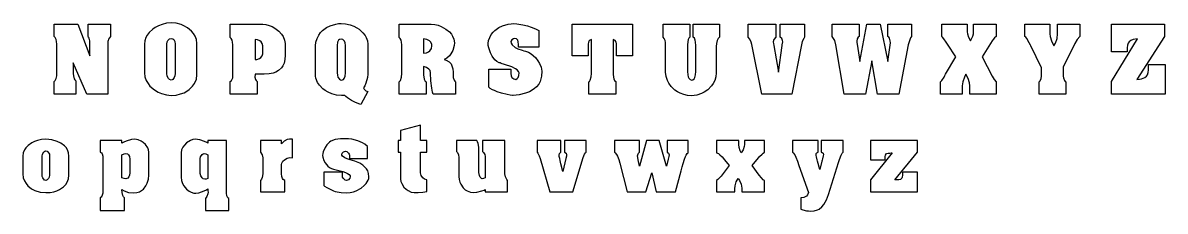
# Model space of a CAD drawing. Extents: x 0 to 31.4, y -0.9 to 3.
# Drawn here: x 15.07 to 31.44, y 0.27 to 2.96 of the extents above; entities that cross this region are included whole.
import ezdxf

# ---------------------------------------------------------------- set-up
doc = ezdxf.new("R2010")
doc.units = 0
doc.header["$MEASUREMENT"] = 0
doc.layers.get('0').update_dxf_attribs({"linetype": 'CONTINUOUS'})

msp = doc.modelspace()

# ---------------------------------------------------------------- linework, layer by layer
at = {"color": 0, "linetype": 'Continuous'}
for p, q in [((17.127, 2.959), (17.064, 2.944)), ((17.195, 2.965), (17.127, 2.959)), ((17.266, 2.959), (17.195, 2.965)), ((17.334, 2.941), (17.266, 2.959)), ((19.552, 2.948), (19.591, 2.954)), ((19.591, 2.954), (19.628, 2.956)), ((19.628, 2.956), (19.694, 2.95)), ((19.694, 2.95), (19.757, 2.936)), ((22.025, 2.947), (22.067, 2.953)), ((22.067, 2.953), (22.106, 2.956)), ((22.106, 2.956), (22.148, 2.953)), ((22.148, 2.953), (22.234, 2.939)), ((15.514, 2.946), (15.854, 2.946)), ((15.514, 2.772), (15.514, 2.946)), ((15.854, 2.946), (16.028, 2.496)), ((16.001, 2.772), (16.001, 2.946)), ((16.001, 2.946), (16.322, 2.946)), ((16.322, 2.946), (16.322, 2.772)), ((16.848, 2.787), (16.831, 2.755)), ((16.878, 2.829), (16.848, 2.787)), ((16.93, 2.877), (16.878, 2.829)), ((16.966, 2.901), (16.93, 2.877)), ((17.01, 2.924), (16.966, 2.901)), ((17.064, 2.944), (17.01, 2.924)), ((17.376, 2.924), (17.334, 2.941)), ((17.427, 2.894), (17.376, 2.924)), ((17.485, 2.846), (17.427, 2.894)), ((17.511, 2.814), (17.485, 2.846)), ((17.536, 2.775), (17.511, 2.814)), ((18.038, 2.946), (18.507, 2.946)), ((18.038, 2.754), (18.038, 2.946)), ((18.507, 2.946), (18.551, 2.941)), ((18.551, 2.941), (18.597, 2.929)), ((18.597, 2.929), (18.64, 2.911)), ((18.64, 2.911), (18.677, 2.891)), ((18.677, 2.891), (18.737, 2.846)), ((18.737, 2.846), (18.774, 2.805)), ((18.774, 2.805), (18.797, 2.771)), ((19.284, 2.744), (19.308, 2.789)), ((19.308, 2.789), (19.335, 2.826)), ((19.335, 2.826), (19.363, 2.855)), ((19.363, 2.855), (19.422, 2.898)), ((19.422, 2.898), (19.472, 2.923)), ((19.472, 2.923), (19.552, 2.948)), ((19.757, 2.936), (19.811, 2.917)), ((19.811, 2.917), (19.855, 2.895)), ((19.855, 2.895), (19.89, 2.873)), ((19.89, 2.873), (19.943, 2.825)), ((19.943, 2.825), (19.973, 2.785)), ((19.973, 2.785), (19.991, 2.754)), ((20.462, 2.946), (20.922, 2.946)), ((20.462, 2.754), (20.462, 2.946)), ((20.922, 2.946), (20.972, 2.941)), ((20.972, 2.941), (21.019, 2.93)), ((21.019, 2.93), (21.062, 2.914)), ((21.062, 2.914), (21.133, 2.876)), ((21.133, 2.876), (21.181, 2.838)), ((21.181, 2.838), (21.21, 2.804)), ((21.21, 2.804), (21.228, 2.776)), ((21.76, 2.758), (21.781, 2.797)), ((21.781, 2.797), (21.807, 2.83)), ((21.807, 2.83), (21.834, 2.856)), ((21.834, 2.856), (21.892, 2.897)), ((21.892, 2.897), (21.942, 2.922)), ((21.942, 2.922), (22.025, 2.947)), ((22.234, 2.939), (22.303, 2.921)), ((22.303, 2.921), (22.352, 2.905)), ((22.352, 2.905), (22.417, 2.879)), ((22.417, 2.879), (22.444, 2.867)), ((22.444, 2.867), (22.465, 2.855)), ((22.465, 2.855), (22.465, 2.616)), ((22.943, 2.946), (23.805, 2.946)), ((22.943, 2.496), (22.943, 2.946)), ((23.805, 2.946), (23.805, 2.496)), ((24.245, 2.946), (24.631, 2.946)), ((24.245, 2.763), (24.245, 2.946)), ((24.631, 2.946), (24.631, 2.763)), ((24.678, 2.763), (24.678, 2.946)), ((24.678, 2.946), (25.053, 2.946)), ((25.053, 2.946), (25.053, 2.763)), ((25.466, 2.946), (25.861, 2.946)), ((25.466, 2.763), (25.466, 2.946)), ((25.861, 2.946), (25.861, 2.763)), ((25.926, 2.763), (25.926, 2.946)), ((25.926, 2.946), (26.275, 2.946)), ((26.275, 2.946), (26.275, 2.763)), ((26.669, 2.946), (27.055, 2.946)), ((26.669, 2.772), (26.669, 2.946)), ((27.055, 2.946), (27.055, 2.772)), ((27.064, 2.414), (27.165, 2.946)), ((27.165, 2.946), (27.357, 2.946)), ((27.357, 2.946), (27.468, 2.414)), ((27.468, 2.772), (27.468, 2.946)), ((27.468, 2.946), (27.807, 2.946)), ((27.807, 2.946), (27.807, 2.772)), ((28.24, 2.946), (28.607, 2.946)), ((28.24, 2.772), (28.24, 2.946)), ((28.607, 2.946), (28.607, 2.837)), ((28.607, 2.837), (28.61, 2.808)), ((28.61, 2.808), (28.624, 2.761)), ((28.684, 2.775), (28.694, 2.808)), ((28.694, 2.808), (28.698, 2.837)), ((28.698, 2.837), (28.698, 2.946)), ((28.698, 2.946), (29.019, 2.946)), ((29.019, 2.946), (29.019, 2.772)), ((29.433, 2.946), (29.791, 2.946)), ((29.433, 2.772), (29.433, 2.946)), ((29.791, 2.946), (29.791, 2.809)), ((29.791, 2.809), (29.795, 2.772)), ((29.893, 2.741), (29.901, 2.809)), ((29.901, 2.809), (29.901, 2.946)), ((29.901, 2.946), (30.222, 2.946)), ((30.222, 2.946), (30.222, 2.772)), ((30.672, 2.946), (31.434, 2.946)), ((30.672, 2.552), (30.672, 2.946)), ((31.434, 2.946), (31.434, 2.772)), ((15.532, 2.755), (15.514, 2.772)), ((15.544, 2.727), (15.532, 2.755)), ((15.549, 2.701), (15.544, 2.727)), ((15.552, 2.661), (15.549, 2.701)), ((15.552, 2.24), (15.552, 2.661)), ((16.01, 2.762), (16.001, 2.772)), ((16.018, 2.748), (16.01, 2.762)), ((16.026, 2.706), (16.018, 2.748)), ((16.028, 2.671), (16.026, 2.706)), ((16.028, 2.496), (16.028, 2.671)), ((16.288, 2.714), (16.286, 2.697)), ((16.286, 2.697), (16.286, 2.671)), ((16.286, 2.671), (16.286, 1.946)), ((16.295, 2.734), (16.288, 2.714)), ((16.322, 2.772), (16.295, 2.734)), ((16.814, 2.706), (16.809, 2.661)), ((16.809, 2.661), (16.809, 2.249)), ((16.831, 2.755), (16.814, 2.706)), ((17.13, 2.661), (17.136, 2.692)), ((17.13, 2.24), (17.13, 2.661)), ((17.136, 2.692), (17.146, 2.713)), ((17.146, 2.713), (17.168, 2.736)), ((17.168, 2.736), (17.195, 2.744)), ((17.195, 2.744), (17.219, 2.738)), ((17.219, 2.738), (17.232, 2.726)), ((17.232, 2.726), (17.245, 2.698)), ((17.245, 2.698), (17.249, 2.661)), ((17.249, 2.661), (17.249, 2.24)), ((17.554, 2.728), (17.536, 2.775)), ((17.562, 2.671), (17.554, 2.728)), ((17.562, 2.221), (17.562, 2.671)), ((18.053, 2.742), (18.038, 2.754)), ((18.066, 2.716), (18.053, 2.742)), ((18.072, 2.691), (18.066, 2.716)), ((18.075, 2.652), (18.072, 2.691)), ((18.075, 2.24), (18.075, 2.652)), ((18.396, 2.726), (18.396, 2.441)), ((18.433, 2.721), (18.396, 2.726)), ((18.466, 2.708), (18.433, 2.721)), ((18.483, 2.694), (18.466, 2.708)), ((18.499, 2.671), (18.483, 2.694)), ((18.507, 2.635), (18.499, 2.671)), ((18.507, 2.524), (18.507, 2.635)), ((18.797, 2.771), (18.82, 2.719)), ((18.82, 2.719), (18.829, 2.671)), ((18.829, 2.671), (18.829, 2.505)), ((19.26, 2.635), (19.267, 2.691)), ((19.26, 2.231), (19.26, 2.635)), ((19.267, 2.691), (19.284, 2.744)), ((19.577, 2.687), (19.573, 2.643)), ((19.573, 2.643), (19.573, 2.249)), ((19.59, 2.717), (19.577, 2.687)), ((19.604, 2.728), (19.59, 2.717)), ((19.628, 2.734), (19.604, 2.728)), ((19.656, 2.726), (19.628, 2.734)), ((19.678, 2.702), (19.656, 2.726)), ((19.688, 2.68), (19.678, 2.702)), ((19.693, 2.643), (19.688, 2.68)), ((19.693, 2.249), (19.693, 2.643)), ((19.991, 2.754), (20.007, 2.706)), ((20.007, 2.706), (20.013, 2.661)), ((20.013, 2.661), (20.013, 2.231)), ((20.477, 2.742), (20.462, 2.754)), ((20.491, 2.716), (20.477, 2.742)), ((20.497, 2.691), (20.491, 2.716)), ((20.5, 2.652), (20.497, 2.691)), ((20.5, 2.24), (20.5, 2.652)), ((20.812, 2.735), (20.812, 2.533)), ((20.858, 2.728), (20.812, 2.735)), ((20.895, 2.709), (20.858, 2.728)), ((20.914, 2.689), (20.895, 2.709)), ((20.929, 2.657), (20.914, 2.689)), ((20.924, 2.598), (20.931, 2.635)), ((20.931, 2.635), (20.929, 2.657)), ((21.228, 2.776), (21.247, 2.731)), ((21.25, 2.64), (21.229, 2.569)), ((21.247, 2.731), (21.253, 2.68)), ((21.253, 2.68), (21.25, 2.64)), ((21.739, 2.671), (21.744, 2.715)), ((21.74, 2.642), (21.739, 2.671)), ((21.746, 2.609), (21.74, 2.642)), ((21.744, 2.715), (21.76, 2.758)), ((22.075, 2.721), (22.061, 2.699)), ((22.061, 2.699), (22.067, 2.673)), ((22.067, 2.673), (22.082, 2.651)), ((22.1, 2.739), (22.075, 2.721)), ((22.082, 2.651), (22.123, 2.615)), ((22.117, 2.743), (22.1, 2.739)), ((22.144, 2.736), (22.117, 2.743)), ((22.163, 2.716), (22.144, 2.736)), ((22.17, 2.695), (22.163, 2.716)), ((22.174, 2.657), (22.17, 2.695)), ((22.171, 2.616), (22.173, 2.634)), ((22.173, 2.634), (22.174, 2.657)), ((23.176, 2.687), (23.172, 2.661)), ((23.172, 2.661), (23.172, 2.496)), ((23.187, 2.709), (23.176, 2.687)), ((23.198, 2.72), (23.187, 2.709)), ((23.218, 2.726), (23.198, 2.72)), ((23.218, 2.24), (23.218, 2.726)), ((23.558, 2.711), (23.531, 2.726)), ((23.531, 2.726), (23.531, 2.231)), ((23.573, 2.688), (23.558, 2.711)), ((23.576, 2.671), (23.573, 2.688)), ((23.576, 2.496), (23.576, 2.671)), ((24.263, 2.743), (24.245, 2.763)), ((24.275, 2.711), (24.263, 2.743)), ((24.28, 2.684), (24.275, 2.711)), ((24.282, 2.643), (24.28, 2.684)), ((24.282, 2.258), (24.282, 2.643)), ((24.598, 2.692), (24.595, 2.652)), ((24.595, 2.652), (24.595, 2.268)), ((24.607, 2.728), (24.598, 2.692)), ((24.615, 2.747), (24.607, 2.728)), ((24.631, 2.763), (24.615, 2.747)), ((24.696, 2.748), (24.678, 2.763)), ((24.707, 2.717), (24.696, 2.748)), ((24.712, 2.689), (24.707, 2.717)), ((24.714, 2.643), (24.712, 2.689)), ((24.714, 2.268), (24.714, 2.643)), ((25.011, 2.67), (25.008, 2.625)), ((25.008, 2.625), (25.008, 2.249)), ((25.022, 2.715), (25.011, 2.67)), ((25.034, 2.741), (25.022, 2.715)), ((25.053, 2.763), (25.034, 2.741)), ((25.49, 2.731), (25.466, 2.763)), ((25.509, 2.689), (25.49, 2.731)), ((25.517, 2.655), (25.509, 2.689)), ((25.659, 1.946), (25.517, 2.655)), ((25.833, 2.728), (25.824, 2.695)), ((25.824, 2.695), (25.825, 2.689)), ((25.825, 2.689), (25.828, 2.671)), ((25.828, 2.671), (25.834, 2.643)), ((25.861, 2.763), (25.833, 2.728)), ((25.834, 2.643), (25.898, 2.258)), ((25.898, 2.258), (25.952, 2.643)), ((25.947, 2.743), (25.926, 2.763)), ((25.958, 2.715), (25.947, 2.743)), ((25.952, 2.643), (25.953, 2.65)), ((25.953, 2.65), (25.96, 2.693)), ((25.96, 2.693), (25.958, 2.715)), ((26.228, 2.652), (26.09, 1.946)), ((26.241, 2.7), (26.228, 2.652)), ((26.261, 2.744), (26.241, 2.7)), ((26.275, 2.763), (26.261, 2.744)), ((26.706, 2.711), (26.669, 2.772)), ((26.724, 2.652), (26.706, 2.711)), ((26.843, 1.946), (26.724, 2.652)), ((27.028, 2.738), (27.024, 2.702)), ((27.024, 2.702), (27.025, 2.684)), ((27.025, 2.684), (27.027, 2.661)), ((27.027, 2.661), (27.064, 2.414)), ((27.041, 2.762), (27.028, 2.738)), ((27.055, 2.772), (27.041, 2.762)), ((27.48, 2.763), (27.468, 2.772)), ((27.468, 2.414), (27.504, 2.68)), ((27.49, 2.748), (27.48, 2.763)), ((27.502, 2.708), (27.49, 2.748)), ((27.504, 2.68), (27.502, 2.708)), ((27.761, 2.652), (27.624, 1.946)), ((27.776, 2.708), (27.761, 2.652)), ((27.794, 2.753), (27.776, 2.708)), ((27.807, 2.772), (27.794, 2.753)), ((28.252, 2.76), (28.24, 2.772)), ((28.269, 2.739), (28.252, 2.76)), ((28.306, 2.687), (28.269, 2.739)), ((28.322, 2.661), (28.306, 2.687)), ((28.441, 2.479), (28.322, 2.661)), ((28.624, 2.761), (28.652, 2.708)), ((28.652, 2.708), (28.684, 2.775)), ((28.965, 2.708), (28.818, 2.479)), ((28.977, 2.726), (28.965, 2.708)), ((28.999, 2.752), (28.977, 2.726)), ((29.019, 2.772), (28.999, 2.752)), ((29.445, 2.763), (29.433, 2.772)), ((29.461, 2.742), (29.445, 2.763)), ((29.494, 2.682), (29.461, 2.742)), ((29.511, 2.645), (29.494, 2.682)), ((29.516, 2.635), (29.511, 2.645)), ((29.672, 2.323), (29.516, 2.635)), ((29.795, 2.772), (29.815, 2.707)), ((29.815, 2.707), (29.845, 2.635)), ((29.845, 2.635), (29.87, 2.676)), ((29.87, 2.676), (29.893, 2.741)), ((30.149, 2.671), (29.983, 2.332)), ((30.181, 2.725), (30.149, 2.671)), ((30.222, 2.772), (30.181, 2.725)), ((30.672, 2.129), (31.048, 2.735)), ((30.902, 2.644), (30.899, 2.609)), ((30.914, 2.676), (30.902, 2.644)), ((30.926, 2.695), (30.914, 2.676)), ((30.949, 2.713), (30.926, 2.695)), ((30.987, 2.729), (30.949, 2.713)), ((31.048, 2.735), (30.987, 2.729)), ((31.434, 2.772), (31.039, 2.157)), ((18.458, 2.455), (18.479, 2.469)), ((18.479, 2.469), (18.5, 2.496)), ((18.5, 2.496), (18.507, 2.524)), ((18.829, 2.505), (18.824, 2.441)), ((20.812, 2.533), (20.854, 2.539)), ((20.854, 2.539), (20.884, 2.552)), ((20.884, 2.552), (20.903, 2.567)), ((20.903, 2.567), (20.924, 2.598)), ((21.144, 2.46), (21.106, 2.441)), ((21.181, 2.493), (21.144, 2.46)), ((21.204, 2.523), (21.181, 2.493)), ((21.229, 2.569), (21.204, 2.523)), ((21.769, 2.537), (21.746, 2.609)), ((21.793, 2.491), (21.769, 2.537)), ((21.835, 2.438), (21.793, 2.491)), ((22.123, 2.615), (22.162, 2.594)), ((22.162, 2.594), (22.223, 2.573)), ((22.465, 2.616), (22.171, 2.616)), ((22.223, 2.573), (22.25, 2.566)), ((22.25, 2.566), (22.271, 2.561)), ((22.271, 2.561), (22.316, 2.545)), ((22.316, 2.545), (22.354, 2.523)), ((22.354, 2.523), (22.414, 2.471)), ((22.414, 2.471), (22.452, 2.424)), ((23.172, 2.496), (22.943, 2.496)), ((23.805, 2.496), (23.576, 2.496)), ((28.294, 2.231), (28.441, 2.479)), ((28.818, 2.479), (28.965, 2.203)), ((30.901, 2.552), (30.672, 2.552)), ((30.899, 2.609), (30.899, 2.587)), ((30.899, 2.587), (30.901, 2.552)), ((15.983, 1.946), (15.789, 2.396)), ((15.789, 2.396), (15.789, 2.24)), ((18.396, 2.441), (18.421, 2.443)), ((18.421, 2.443), (18.458, 2.455)), ((18.777, 2.324), (18.734, 2.283)), ((18.796, 2.353), (18.777, 2.324)), ((18.812, 2.391), (18.796, 2.353)), ((18.824, 2.441), (18.812, 2.391)), ((20.853, 2.327), (20.812, 2.341)), ((20.812, 2.341), (20.812, 2.221)), ((20.888, 2.303), (20.853, 2.327)), ((20.904, 2.282), (20.888, 2.303)), ((21.106, 2.441), (21.135, 2.433)), ((21.135, 2.433), (21.179, 2.407)), ((21.179, 2.407), (21.205, 2.378)), ((21.205, 2.378), (21.218, 2.352)), ((21.218, 2.352), (21.231, 2.308)), ((21.231, 2.308), (21.234, 2.261)), ((21.748, 2.304), (22.061, 2.304)), ((21.748, 2.047), (21.748, 2.304)), ((21.863, 2.414), (21.835, 2.438)), ((21.895, 2.396), (21.863, 2.414)), ((21.908, 2.392), (21.895, 2.396)), ((21.926, 2.386), (21.908, 2.392)), ((21.973, 2.372), (21.926, 2.386)), ((22.075, 2.337), (21.973, 2.372)), ((22.061, 2.304), (22.061, 2.24)), ((22.129, 2.309), (22.075, 2.337)), ((22.153, 2.292), (22.129, 2.309)), ((22.452, 2.424), (22.475, 2.386)), ((22.475, 2.386), (22.499, 2.33)), ((22.499, 2.33), (22.507, 2.276)), ((27.238, 2.423), (27.146, 1.946)), ((27.321, 1.946), (27.238, 2.423)), ((29.672, 2.203), (29.672, 2.323)), ((29.983, 2.332), (29.983, 2.203)), ((31.204, 2.292), (31.204, 2.368)), ((31.204, 2.368), (31.443, 2.368)), ((31.443, 2.368), (31.443, 1.946)), ((15.514, 2.129), (15.529, 2.143)), ((15.514, 1.946), (15.514, 2.129)), ((15.529, 2.143), (15.545, 2.172)), ((15.545, 2.172), (15.552, 2.206)), ((15.552, 2.206), (15.552, 2.24)), ((15.789, 2.24), (15.792, 2.207)), ((15.792, 2.207), (15.804, 2.165)), ((15.804, 2.165), (15.814, 2.149)), ((15.814, 2.149), (15.826, 2.138)), ((15.826, 2.138), (15.826, 1.946)), ((16.809, 2.249), (16.816, 2.193)), ((16.816, 2.193), (16.835, 2.142)), ((16.835, 2.142), (16.861, 2.098)), ((17.137, 2.204), (17.13, 2.24)), ((17.153, 2.172), (17.137, 2.204)), ((17.169, 2.156), (17.153, 2.172)), ((17.195, 2.147), (17.169, 2.156)), ((17.208, 2.15), (17.195, 2.147)), ((17.219, 2.157), (17.208, 2.15)), ((17.237, 2.183), (17.219, 2.157)), ((17.245, 2.206), (17.237, 2.183)), ((17.249, 2.24), (17.245, 2.206)), ((17.528, 2.1), (17.554, 2.162)), ((17.554, 2.162), (17.562, 2.221)), ((18.038, 2.129), (18.056, 2.14)), ((18.038, 1.946), (18.038, 2.129)), ((18.056, 2.14), (18.065, 2.152)), ((18.065, 2.152), (18.075, 2.179)), ((18.076, 2.239), (18.075, 2.24)), ((18.075, 2.179), (18.078, 2.214)), ((18.077, 2.233), (18.076, 2.239)), ((18.078, 2.214), (18.077, 2.233)), ((18.396, 2.23), (18.391, 2.188)), ((18.391, 2.188), (18.401, 2.153)), ((18.526, 2.23), (18.396, 2.23)), ((18.401, 2.153), (18.412, 2.139)), ((18.412, 2.139), (18.424, 2.129)), ((18.596, 2.234), (18.526, 2.23)), ((18.657, 2.247), (18.596, 2.234)), ((18.693, 2.26), (18.657, 2.247)), ((18.734, 2.283), (18.693, 2.26)), ((19.262, 2.205), (19.26, 2.231)), ((19.268, 2.176), (19.262, 2.205)), ((19.292, 2.114), (19.268, 2.176)), ((19.573, 2.249), (19.576, 2.215)), ((19.576, 2.215), (19.584, 2.19)), ((19.584, 2.19), (19.606, 2.16)), ((19.606, 2.16), (19.62, 2.151)), ((19.62, 2.151), (19.637, 2.147)), ((19.637, 2.147), (19.662, 2.155)), ((19.662, 2.155), (19.675, 2.169)), ((19.675, 2.169), (19.688, 2.203)), ((19.688, 2.203), (19.693, 2.249)), ((20.008, 2.183), (19.986, 2.103)), ((20.013, 2.231), (20.008, 2.183)), ((20.462, 2.121), (20.479, 2.141)), ((20.479, 2.141), (20.495, 2.187)), ((20.495, 2.187), (20.5, 2.24)), ((20.812, 2.221), (20.822, 2.158)), ((20.822, 2.158), (20.833, 2.133)), ((20.833, 2.133), (20.848, 2.121)), ((20.913, 2.249), (20.904, 2.282)), ((20.917, 2.138), (20.913, 2.249)), ((20.929, 2.031), (20.917, 2.138)), ((21.234, 2.261), (21.234, 2.212)), ((21.234, 2.212), (21.237, 2.184)), ((21.237, 2.184), (21.249, 2.145)), ((21.249, 2.145), (21.258, 2.13)), ((21.258, 2.13), (21.271, 2.121)), ((22.061, 2.24), (22.067, 2.207)), ((22.067, 2.207), (22.079, 2.186)), ((22.079, 2.186), (22.105, 2.164)), ((22.105, 2.164), (22.134, 2.157)), ((22.134, 2.157), (22.154, 2.168)), ((22.172, 2.272), (22.153, 2.292)), ((22.154, 2.168), (22.166, 2.183)), ((22.166, 2.183), (22.176, 2.213)), ((22.18, 2.249), (22.172, 2.272)), ((22.176, 2.213), (22.18, 2.249)), ((22.483, 2.129), (22.462, 2.087)), ((22.501, 2.205), (22.483, 2.129)), ((22.507, 2.276), (22.501, 2.205)), ((23.189, 2.125), (23.201, 2.146)), ((23.201, 2.146), (23.213, 2.193)), ((23.213, 2.193), (23.218, 2.24)), ((23.531, 2.231), (23.533, 2.191)), ((23.533, 2.191), (23.538, 2.167)), ((23.538, 2.167), (23.55, 2.142)), ((23.55, 2.142), (23.567, 2.129)), ((23.567, 2.129), (23.567, 1.946)), ((24.289, 2.199), (24.282, 2.258)), ((24.309, 2.14), (24.289, 2.199)), ((24.328, 2.102), (24.309, 2.14)), ((24.595, 2.268), (24.598, 2.223)), ((24.598, 2.223), (24.606, 2.193)), ((24.606, 2.193), (24.615, 2.175)), ((24.615, 2.175), (24.635, 2.155)), ((24.635, 2.155), (24.659, 2.147)), ((24.659, 2.147), (24.672, 2.15)), ((24.672, 2.15), (24.69, 2.164)), ((24.69, 2.164), (24.701, 2.183)), ((24.701, 2.183), (24.711, 2.221)), ((24.711, 2.221), (24.714, 2.268)), ((24.985, 2.142), (24.963, 2.1)), ((25.001, 2.192), (24.985, 2.142)), ((25.008, 2.249), (25.001, 2.192)), ((28.221, 2.121), (28.241, 2.142)), ((28.241, 2.142), (28.273, 2.188)), ((28.273, 2.188), (28.286, 2.212)), ((28.286, 2.212), (28.294, 2.231)), ((28.567, 2.189), (28.543, 2.122)), ((28.588, 2.231), (28.567, 2.189)), ((28.621, 2.168), (28.588, 2.231)), ((28.639, 2.106), (28.621, 2.168)), ((28.965, 2.203), (28.993, 2.153)), ((28.993, 2.153), (29.019, 2.121)), ((29.635, 2.121), (29.652, 2.137)), ((29.652, 2.137), (29.667, 2.168)), ((29.667, 2.168), (29.672, 2.203)), ((29.983, 2.203), (29.986, 2.178)), ((29.986, 2.178), (30, 2.143)), ((30, 2.143), (30.01, 2.129)), ((30.01, 2.129), (30.021, 2.121)), ((30.672, 1.946), (30.672, 2.129)), ((31.039, 2.157), (31.076, 2.159)), ((31.076, 2.159), (31.106, 2.165)), ((31.106, 2.165), (31.151, 2.183)), ((31.151, 2.183), (31.175, 2.204)), ((31.175, 2.204), (31.189, 2.223)), ((31.189, 2.223), (31.201, 2.256)), ((31.201, 2.256), (31.204, 2.292)), ((16.861, 2.098), (16.889, 2.062)), ((16.889, 2.062), (16.953, 2.006)), ((16.953, 2.006), (17.009, 1.973)), ((17.009, 1.973), (17.054, 1.953)), ((17.325, 1.948), (17.378, 1.967)), ((17.378, 1.967), (17.42, 1.99)), ((17.42, 1.99), (17.453, 2.013)), ((17.453, 2.013), (17.501, 2.06)), ((17.501, 2.06), (17.528, 2.1)), ((18.424, 2.129), (18.424, 1.946)), ((19.319, 2.074), (19.292, 2.114)), ((19.367, 2.024), (19.319, 2.074)), ((19.4, 1.998), (19.367, 2.024)), ((19.443, 1.973), (19.4, 1.998)), ((19.497, 1.951), (19.443, 1.973)), ((20.013, 1.982), (19.913, 1.799)), ((19.969, 2.067), (19.949, 2.038)), ((19.949, 2.038), (19.961, 2.017)), ((19.961, 2.017), (19.984, 1.994)), ((19.986, 2.103), (19.969, 2.067)), ((19.984, 1.994), (20.013, 1.982)), ((20.462, 1.946), (20.462, 2.121)), ((20.848, 2.121), (20.848, 1.946)), ((20.941, 1.972), (20.929, 2.031)), ((20.949, 1.946), (20.941, 1.972)), ((21.271, 2.121), (21.271, 1.946)), ((21.766, 2.029), (21.748, 2.047)), ((21.799, 2.009), (21.766, 2.029)), ((21.827, 1.996), (21.799, 2.009)), ((21.869, 1.979), (21.827, 1.996)), ((21.93, 1.959), (21.869, 1.979)), ((22.328, 1.981), (22.271, 1.958)), ((22.398, 2.022), (22.328, 1.981)), ((22.431, 2.051), (22.398, 2.022)), ((22.462, 2.087), (22.431, 2.051)), ((23.182, 2.121), (23.189, 2.125)), ((23.182, 1.946), (23.182, 2.121)), ((24.361, 2.055), (24.328, 2.102)), ((24.415, 2.003), (24.361, 2.055)), ((24.45, 1.98), (24.415, 2.003)), ((24.492, 1.958), (24.45, 1.98)), ((24.836, 1.974), (24.795, 1.953)), ((24.885, 2.009), (24.836, 1.974)), ((24.939, 2.064), (24.885, 2.009)), ((24.963, 2.1), (24.939, 2.064)), ((28.221, 1.946), (28.221, 2.121)), ((28.536, 2.091), (28.533, 2.065)), ((28.533, 2.065), (28.533, 1.946)), ((28.543, 2.122), (28.536, 2.091)), ((28.643, 2.065), (28.639, 2.106)), ((28.643, 1.946), (28.643, 2.065)), ((29.019, 2.121), (29.019, 1.946)), ((29.635, 1.946), (29.635, 2.121)), ((30.021, 2.121), (30.021, 1.946)), ((15.826, 1.946), (15.514, 1.946)), ((16.286, 1.946), (15.983, 1.946)), ((17.054, 1.953), (17.125, 1.934)), ((17.125, 1.934), (17.195, 1.927)), ((17.195, 1.927), (17.263, 1.933)), ((17.263, 1.933), (17.325, 1.948)), ((18.424, 1.946), (18.038, 1.946)), ((19.562, 1.933), (19.497, 1.951)), ((19.633, 1.926), (19.562, 1.933)), ((19.662, 1.926), (19.633, 1.926)), ((19.684, 1.927), (19.662, 1.926)), ((19.698, 1.911), (19.684, 1.927)), ((19.719, 1.892), (19.698, 1.911)), ((19.779, 1.853), (19.719, 1.892)), ((19.825, 1.83), (19.779, 1.853)), ((19.885, 1.806), (19.825, 1.83)), ((19.913, 1.799), (19.885, 1.806)), ((20.848, 1.946), (20.462, 1.946)), ((21.271, 1.946), (20.949, 1.946)), ((22.011, 1.939), (21.93, 1.959)), ((22.051, 1.932), (22.011, 1.939)), ((22.086, 1.928), (22.051, 1.932)), ((22.098, 1.927), (22.086, 1.928)), ((22.183, 1.937), (22.098, 1.927)), ((22.271, 1.958), (22.183, 1.937)), ((23.567, 1.946), (23.182, 1.946)), ((24.542, 1.94), (24.492, 1.958)), ((24.597, 1.928), (24.542, 1.94)), ((24.652, 1.924), (24.597, 1.928)), ((24.727, 1.931), (24.652, 1.924)), ((24.795, 1.953), (24.727, 1.931)), ((26.09, 1.946), (25.659, 1.946)), ((27.146, 1.946), (26.843, 1.946)), ((27.624, 1.946), (27.321, 1.946)), ((28.533, 1.946), (28.221, 1.946)), ((29.019, 1.946), (28.643, 1.946)), ((30.021, 1.946), (29.635, 1.946)), ((31.443, 1.946), (30.672, 1.946)), ((20.767, 1.502), (20.483, 1.428)), ((20.767, 1.281), (20.767, 1.502)), ((20.483, 1.428), (20.483, 1.281)), ((15.09, 1.15), (15.072, 1.106)), ((15.108, 1.179), (15.09, 1.15)), ((15.141, 1.213), (15.108, 1.179)), ((15.196, 1.252), (15.141, 1.213)), ((15.233, 1.269), (15.196, 1.252)), ((15.278, 1.285), (15.233, 1.269)), ((15.333, 1.296), (15.278, 1.285)), ((15.397, 1.3), (15.333, 1.296)), ((15.481, 1.293), (15.397, 1.3)), ((15.561, 1.27), (15.481, 1.293)), ((15.609, 1.247), (15.561, 1.27)), ((15.662, 1.208), (15.609, 1.247)), ((15.686, 1.181), (15.662, 1.208)), ((15.706, 1.148), (15.686, 1.181)), ((15.722, 1.108), (15.706, 1.148)), ((16.177, 1.281), (16.177, 1.116)), ((16.488, 1.281), (16.177, 1.281)), ((16.488, 1.244), (16.488, 1.281)), ((16.516, 1.259), (16.488, 1.244)), ((16.55, 1.273), (16.516, 1.259)), ((16.626, 1.295), (16.55, 1.273)), ((16.673, 1.3), (16.626, 1.295)), ((16.72, 1.293), (16.673, 1.3)), ((16.765, 1.274), (16.72, 1.293)), ((16.793, 1.256), (16.765, 1.274)), ((16.826, 1.226), (16.793, 1.256)), ((16.858, 1.179), (16.826, 1.226)), ((16.87, 1.15), (16.858, 1.179)), ((16.874, 1.116), (16.87, 1.15)), ((17.341, 1.148), (17.334, 1.107)), ((17.362, 1.19), (17.341, 1.148)), ((17.382, 1.218), (17.362, 1.19)), ((17.415, 1.25), (17.382, 1.218)), ((17.469, 1.284), (17.415, 1.25)), ((17.504, 1.295), (17.469, 1.284)), ((17.545, 1.3), (17.504, 1.295)), ((17.572, 1.298), (17.545, 1.3)), ((17.605, 1.292), (17.572, 1.298)), ((17.672, 1.271), (17.605, 1.292)), ((17.706, 1.254), (17.672, 1.271)), ((17.719, 1.244), (17.706, 1.254)), ((17.986, 1.281), (17.719, 1.281)), ((17.719, 1.281), (17.719, 1.244)), ((17.986, 0.528), (17.986, 1.281)), ((18.473, 1.281), (18.473, 1.116)), ((18.775, 1.281), (18.473, 1.281)), ((18.775, 1.236), (18.775, 1.281)), ((18.812, 1.273), (18.775, 1.236)), ((18.858, 1.298), (18.812, 1.273)), ((18.89, 1.304), (18.858, 1.298)), ((18.931, 1.3), (18.89, 1.304)), ((18.931, 1.033), (18.931, 1.3)), ((19.4, 1.182), (19.373, 1.123)), ((19.425, 1.219), (19.4, 1.182)), ((19.461, 1.258), (19.425, 1.219)), ((19.483, 1.272), (19.461, 1.258)), ((19.545, 1.295), (19.483, 1.272)), ((19.622, 1.307), (19.545, 1.295)), ((19.682, 1.309), (19.622, 1.307)), ((19.735, 1.307), (19.682, 1.309)), ((19.785, 1.3), (19.735, 1.307)), ((19.868, 1.279), (19.785, 1.3)), ((19.934, 1.252), (19.868, 1.279)), ((19.97, 1.231), (19.934, 1.252)), ((20.006, 1.199), (19.97, 1.231)), ((20.006, 1.024), (20.006, 1.199)), ((20.483, 1.281), (20.446, 1.281)), ((20.446, 1.281), (20.446, 1.116)), ((20.859, 1.281), (20.767, 1.281)), ((20.859, 1.116), (20.859, 1.281)), ((21.282, 1.281), (21.282, 1.125)), ((21.575, 1.281), (21.282, 1.281)), ((21.585, 1.265), (21.575, 1.281)), ((21.594, 1.241), (21.585, 1.265)), ((21.602, 1.189), (21.594, 1.241)), ((21.602, 0.877), (21.602, 1.189)), ((21.979, 1.281), (21.658, 1.281)), ((21.658, 1.281), (21.658, 1.125)), ((21.979, 0.804), (21.979, 1.281)), ((22.439, 1.281), (22.439, 1.116)), ((22.779, 1.281), (22.439, 1.281)), ((22.779, 1.116), (22.779, 1.281)), ((23.145, 1.281), (22.833, 1.281)), ((22.833, 1.281), (22.833, 1.116)), ((23.145, 1.116), (23.145, 1.281)), ((23.549, 1.281), (23.549, 1.116)), ((23.907, 1.281), (23.549, 1.281)), ((24.008, 1.281), (23.907, 0.914)), ((23.907, 1.116), (23.907, 1.281)), ((24.191, 1.281), (24.008, 1.281)), ((24.293, 0.914), (24.191, 1.281)), ((24.604, 1.281), (24.302, 1.281)), ((24.302, 1.281), (24.302, 1.116)), ((24.604, 1.107), (24.604, 1.281)), ((25.009, 1.281), (25.009, 1.107)), ((25.33, 1.281), (25.009, 1.281)), ((25.33, 1.227), (25.33, 1.281)), ((25.335, 1.181), (25.33, 1.227)), ((25.35, 1.134), (25.335, 1.181)), ((25.394, 1.149), (25.367, 1.107)), ((25.409, 1.197), (25.394, 1.149)), ((25.412, 1.227), (25.409, 1.197)), ((25.697, 1.281), (25.412, 1.281)), ((25.412, 1.281), (25.412, 1.227)), ((25.697, 1.116), (25.697, 1.281)), ((26.101, 1.281), (26.101, 1.116)), ((26.468, 1.281), (26.101, 1.281)), ((26.468, 1.116), (26.468, 1.281)), ((26.826, 1.281), (26.513, 1.281)), ((26.513, 1.281), (26.513, 1.116)), ((26.826, 1.116), (26.826, 1.281)), ((27.22, 1.281), (27.22, 1.006)), ((27.891, 1.281), (27.22, 1.281)), ((27.891, 1.116), (27.891, 1.281)), ((15.072, 1.106), (15.067, 1.061)), ((15.067, 1.061), (15.067, 0.804)), ((15.342, 1.061), (15.347, 1.087)), ((15.342, 0.786), (15.342, 1.061)), ((15.347, 1.087), (15.369, 1.121)), ((15.369, 1.121), (15.383, 1.131)), ((15.383, 1.131), (15.397, 1.135)), ((15.397, 1.135), (15.414, 1.129)), ((15.414, 1.129), (15.44, 1.104)), ((15.44, 1.104), (15.448, 1.087)), ((15.448, 1.087), (15.451, 1.071)), ((15.451, 1.071), (15.451, 0.786)), ((15.727, 1.061), (15.722, 1.108)), ((15.727, 0.786), (15.727, 1.061)), ((16.177, 1.116), (16.193, 1.105)), ((16.193, 1.105), (16.202, 1.09)), ((16.202, 1.09), (16.211, 1.059)), ((16.211, 1.059), (16.213, 1.016)), ((16.213, 1.016), (16.213, 0.556)), ((16.488, 1.08), (16.519, 1.091)), ((16.488, 0.749), (16.488, 1.08)), ((16.519, 1.091), (16.544, 1.095)), ((16.544, 1.095), (16.568, 1.09)), ((16.568, 1.09), (16.582, 1.08)), ((16.582, 1.08), (16.595, 1.054)), ((16.595, 1.054), (16.599, 1.016)), ((16.599, 1.016), (16.599, 0.822)), ((16.874, 0.786), (16.874, 1.116)), ((17.334, 1.107), (17.334, 0.758)), ((17.609, 1.024), (17.614, 1.05)), ((17.609, 0.813), (17.609, 1.024)), ((17.614, 1.05), (17.637, 1.083)), ((17.637, 1.083), (17.651, 1.093)), ((17.651, 1.093), (17.666, 1.096)), ((17.666, 1.096), (17.69, 1.092)), ((17.69, 1.092), (17.719, 1.08)), ((17.719, 1.08), (17.719, 0.74)), ((18.473, 1.116), (18.5, 1.076)), ((18.5, 1.076), (18.509, 1.033)), ((18.509, 1.033), (18.509, 0.804)), ((18.778, 0.959), (18.796, 0.988)), ((18.796, 0.988), (18.817, 1.007)), ((18.817, 1.007), (18.854, 1.029)), ((18.854, 1.029), (18.892, 1.038)), ((18.892, 1.038), (18.931, 1.033)), ((19.365, 1.095), (19.363, 1.07)), ((19.363, 1.07), (19.365, 1.046)), ((19.373, 1.123), (19.365, 1.095)), ((19.365, 1.046), (19.381, 0.999)), ((19.381, 0.999), (19.401, 0.964)), ((19.639, 1.089), (19.644, 1.104)), ((19.642, 1.074), (19.639, 1.089)), ((19.651, 1.059), (19.642, 1.074)), ((19.644, 1.104), (19.665, 1.123)), ((19.684, 1.033), (19.651, 1.059)), ((19.665, 1.123), (19.691, 1.131)), ((19.714, 1.019), (19.684, 1.033)), ((19.691, 1.131), (19.71, 1.126)), ((19.71, 1.126), (19.736, 1.103)), ((19.758, 1.006), (19.714, 1.019)), ((19.736, 1.103), (19.745, 1.087)), ((19.745, 1.087), (19.748, 1.071)), ((19.748, 1.071), (19.748, 1.024)), ((19.748, 1.024), (20.006, 1.024)), ((19.827, 0.989), (19.758, 1.006)), ((19.899, 0.957), (19.827, 0.989)), ((20.446, 1.116), (20.483, 1.116)), ((20.483, 1.116), (20.483, 0.73)), ((20.767, 0.822), (20.767, 1.116)), ((20.767, 1.116), (20.859, 1.116)), ((21.282, 1.125), (21.296, 1.112)), ((21.296, 1.112), (21.312, 1.08)), ((21.312, 1.08), (21.318, 1.042)), ((21.318, 1.042), (21.318, 0.767)), ((21.658, 1.125), (21.672, 1.112)), ((21.672, 1.112), (21.688, 1.084)), ((21.688, 1.084), (21.694, 1.052)), ((21.694, 1.052), (21.694, 0.749)), ((22.439, 1.116), (22.452, 1.102)), ((22.452, 1.102), (22.471, 1.066)), ((22.471, 1.066), (22.484, 1.024)), ((22.484, 1.024), (22.622, 0.547)), ((22.755, 1.073), (22.761, 1.099)), ((22.757, 1.055), (22.755, 1.073)), ((22.763, 1.024), (22.757, 1.055)), ((22.761, 1.099), (22.779, 1.116)), ((22.768, 0.996), (22.763, 1.024)), ((22.779, 0.951), (22.768, 0.996)), ((22.852, 1.024), (22.807, 0.841)), ((22.833, 1.116), (22.856, 1.1)), ((22.86, 1.059), (22.852, 1.024)), ((22.856, 1.1), (22.863, 1.078)), ((22.863, 1.078), (22.86, 1.059)), ((22.953, 0.547), (23.1, 1.042)), ((23.1, 1.042), (23.119, 1.089)), ((23.119, 1.089), (23.132, 1.106)), ((23.132, 1.106), (23.145, 1.116)), ((23.549, 1.116), (23.559, 1.108)), ((23.559, 1.108), (23.578, 1.084)), ((23.578, 1.084), (23.591, 1.059)), ((23.591, 1.059), (23.609, 1.012)), ((23.609, 1.012), (23.623, 0.96)), ((23.88, 1.065), (23.883, 1.078)), ((23.882, 1.04), (23.88, 1.065)), ((23.888, 1.006), (23.882, 1.04)), ((23.883, 1.078), (23.895, 1.101)), ((23.907, 0.914), (23.888, 1.006)), ((23.895, 1.101), (23.907, 1.116)), ((24.319, 1.016), (24.293, 0.914)), ((24.302, 1.116), (24.325, 1.102)), ((24.329, 1.053), (24.319, 1.016)), ((24.325, 1.102), (24.333, 1.078)), ((24.333, 1.078), (24.329, 1.053)), ((24.532, 0.952), (24.553, 1.016)), ((24.553, 1.016), (24.567, 1.053)), ((24.567, 1.053), (24.577, 1.074)), ((24.577, 1.074), (24.591, 1.096)), ((24.591, 1.096), (24.604, 1.107)), ((25.009, 1.107), (25.038, 1.095)), ((25.038, 1.095), (25.06, 1.08)), ((25.06, 1.08), (25.094, 1.049)), ((25.094, 1.049), (25.127, 1.006)), ((25.127, 1.006), (25.192, 0.924)), ((25.367, 1.107), (25.35, 1.134)), ((25.523, 0.924), (25.615, 1.033)), ((25.615, 1.033), (25.63, 1.053)), ((25.63, 1.053), (25.664, 1.088)), ((25.664, 1.088), (25.682, 1.104)), ((25.682, 1.104), (25.697, 1.116)), ((26.101, 1.116), (26.112, 1.107)), ((26.112, 1.107), (26.133, 1.077)), ((26.133, 1.077), (26.149, 1.045)), ((26.149, 1.045), (26.172, 0.987)), ((26.172, 0.987), (26.193, 0.924)), ((26.438, 1.081), (26.44, 1.095)), ((26.44, 1.069), (26.438, 1.081)), ((26.44, 1.095), (26.45, 1.109)), ((26.443, 1.051), (26.44, 1.069)), ((26.454, 1.007), (26.443, 1.051)), ((26.45, 1.109), (26.468, 1.116)), ((26.458, 0.988), (26.454, 1.007)), ((26.495, 0.869), (26.458, 0.988)), ((26.523, 0.988), (26.495, 0.869)), ((26.513, 1.116), (26.526, 1.112)), ((26.526, 1.001), (26.523, 0.988)), ((26.526, 1.112), (26.539, 1.1)), ((26.531, 1.022), (26.526, 1.001)), ((26.541, 1.064), (26.531, 1.022)), ((26.539, 1.1), (26.543, 1.081)), ((26.543, 1.081), (26.541, 1.064)), ((26.762, 0.969), (26.774, 1.009)), ((26.774, 1.009), (26.799, 1.075)), ((26.799, 1.075), (26.812, 1.1)), ((26.812, 1.1), (26.826, 1.116)), ((27.532, 1.107), (27.22, 0.722)), ((27.22, 1.006), (27.431, 1.006)), ((27.431, 1.052), (27.434, 1.074)), ((27.431, 1.006), (27.431, 1.052)), ((27.434, 1.074), (27.45, 1.097)), ((27.45, 1.097), (27.474, 1.104)), ((27.474, 1.104), (27.496, 1.104)), ((27.496, 1.104), (27.516, 1.105)), ((27.516, 1.105), (27.532, 1.107)), ((27.569, 0.722), (27.891, 1.116)), ((16.599, 0.822), (16.596, 0.785)), ((18.775, 0.942), (18.778, 0.959)), ((18.775, 0.804), (18.775, 0.942)), ((19.381, 0.832), (19.381, 0.639)), ((19.648, 0.832), (19.381, 0.832)), ((19.401, 0.964), (19.439, 0.917)), ((19.439, 0.917), (19.461, 0.899)), ((19.461, 0.899), (19.483, 0.886)), ((19.483, 0.886), (19.491, 0.883)), ((19.491, 0.883), (19.521, 0.874)), ((19.521, 0.874), (19.595, 0.855)), ((19.595, 0.855), (19.655, 0.838)), ((19.648, 0.777), (19.648, 0.832)), ((19.655, 0.838), (19.694, 0.824)), ((19.694, 0.824), (19.719, 0.813)), ((19.943, 0.928), (19.899, 0.957)), ((19.992, 0.879), (19.943, 0.928)), ((20.012, 0.849), (19.992, 0.879)), ((20.024, 0.813), (20.012, 0.849)), ((20.775, 0.783), (20.767, 0.822)), ((21.606, 0.827), (21.602, 0.877)), ((21.615, 0.782), (21.606, 0.827)), ((22.807, 0.841), (22.779, 0.951)), ((23.623, 0.96), (23.732, 0.547)), ((23.999, 0.547), (24.082, 0.822)), ((24.082, 0.822), (24.146, 0.547)), ((24.421, 0.547), (24.504, 0.85)), ((24.504, 0.85), (24.52, 0.908)), ((24.52, 0.908), (24.532, 0.952)), ((25.192, 0.924), (25.109, 0.813)), ((25.623, 0.786), (25.523, 0.924)), ((26.193, 0.924), (26.331, 0.538)), ((26.615, 0.511), (26.762, 0.969)), ((27.891, 0.832), (27.679, 0.832)), ((27.679, 0.832), (27.679, 0.786)), ((27.891, 0.547), (27.891, 0.832)), ((15.067, 0.804), (15.073, 0.75)), ((15.073, 0.75), (15.09, 0.704)), ((15.09, 0.704), (15.112, 0.667)), ((15.112, 0.667), (15.137, 0.637)), ((15.345, 0.767), (15.342, 0.786)), ((15.353, 0.747), (15.345, 0.767)), ((15.379, 0.718), (15.353, 0.747)), ((15.397, 0.711), (15.379, 0.718)), ((15.416, 0.719), (15.397, 0.711)), ((15.436, 0.74), (15.416, 0.719)), ((15.446, 0.76), (15.436, 0.74)), ((15.451, 0.786), (15.446, 0.76)), ((15.651, 0.619), (15.684, 0.655)), ((15.684, 0.655), (15.703, 0.686)), ((15.703, 0.686), (15.721, 0.736)), ((15.721, 0.736), (15.727, 0.786)), ((16.517, 0.74), (16.488, 0.749)), ((16.542, 0.737), (16.517, 0.74)), ((16.57, 0.744), (16.542, 0.737)), ((16.588, 0.764), (16.57, 0.744)), ((16.596, 0.785), (16.588, 0.764)), ((16.829, 0.634), (16.849, 0.672)), ((16.849, 0.672), (16.868, 0.731)), ((16.868, 0.731), (16.874, 0.786)), ((17.334, 0.758), (17.34, 0.712)), ((17.34, 0.712), (17.355, 0.67)), ((17.355, 0.67), (17.373, 0.637)), ((17.617, 0.78), (17.609, 0.813)), ((17.637, 0.751), (17.617, 0.78)), ((17.654, 0.736), (17.637, 0.751)), ((17.678, 0.729), (17.654, 0.736)), ((17.697, 0.731), (17.678, 0.729)), ((17.719, 0.74), (17.697, 0.731)), ((18.489, 0.73), (18.473, 0.713)), ((18.473, 0.713), (18.473, 0.547)), ((18.5, 0.752), (18.489, 0.73)), ((18.509, 0.804), (18.5, 0.752)), ((18.779, 0.766), (18.775, 0.804)), ((18.79, 0.738), (18.779, 0.766)), ((18.801, 0.724), (18.79, 0.738)), ((18.822, 0.713), (18.801, 0.724)), ((18.822, 0.547), (18.822, 0.713)), ((19.651, 0.759), (19.648, 0.777)), ((19.66, 0.743), (19.651, 0.759)), ((19.688, 0.718), (19.66, 0.743)), ((19.707, 0.712), (19.688, 0.718)), ((19.733, 0.721), (19.707, 0.712)), ((19.719, 0.813), (19.746, 0.795)), ((19.755, 0.744), (19.733, 0.721)), ((19.746, 0.795), (19.758, 0.777)), ((19.76, 0.762), (19.755, 0.744)), ((19.758, 0.777), (19.76, 0.762)), ((19.962, 0.638), (19.99, 0.668)), ((19.99, 0.668), (20.019, 0.716)), ((20.019, 0.716), (20.026, 0.74)), ((20.029, 0.763), (20.024, 0.813)), ((20.026, 0.74), (20.029, 0.763)), ((20.483, 0.73), (20.487, 0.696)), ((20.487, 0.696), (20.498, 0.667)), ((20.498, 0.667), (20.53, 0.618)), ((20.8, 0.747), (20.775, 0.783)), ((20.823, 0.73), (20.8, 0.747)), ((20.859, 0.722), (20.823, 0.73)), ((20.859, 0.556), (20.859, 0.722)), ((21.318, 0.767), (21.322, 0.726)), ((21.322, 0.726), (21.331, 0.689)), ((21.331, 0.689), (21.344, 0.657)), ((21.344, 0.657), (21.377, 0.608)), ((21.625, 0.758), (21.615, 0.782)), ((21.641, 0.738), (21.625, 0.758)), ((21.651, 0.735), (21.641, 0.738)), ((21.671, 0.738), (21.651, 0.735)), ((21.694, 0.749), (21.671, 0.738)), ((21.985, 0.764), (21.979, 0.804)), ((22.003, 0.727), (21.985, 0.764)), ((22.016, 0.713), (22.003, 0.727)), ((22.016, 0.547), (22.016, 0.713)), ((25.028, 0.725), (25.009, 0.713)), ((25.009, 0.713), (25.009, 0.547)), ((25.055, 0.751), (25.028, 0.725)), ((25.076, 0.775), (25.055, 0.751)), ((25.109, 0.813), (25.076, 0.775)), ((25.278, 0.634), (25.294, 0.692)), ((25.294, 0.692), (25.321, 0.74)), ((25.321, 0.74), (25.343, 0.711)), ((25.343, 0.711), (25.367, 0.657)), ((25.367, 0.657), (25.376, 0.602)), ((25.655, 0.747), (25.623, 0.786)), ((25.682, 0.721), (25.655, 0.747)), ((25.697, 0.713), (25.682, 0.721)), ((25.697, 0.547), (25.697, 0.713)), ((27.22, 0.722), (27.22, 0.547)), ((27.591, 0.721), (27.569, 0.722)), ((27.616, 0.72), (27.591, 0.721)), ((27.626, 0.72), (27.616, 0.72)), ((27.648, 0.726), (27.626, 0.72)), ((27.666, 0.742), (27.648, 0.726)), ((27.675, 0.759), (27.666, 0.742)), ((27.679, 0.786), (27.675, 0.759)), ((15.137, 0.637), (15.191, 0.594)), ((15.191, 0.594), (15.238, 0.569)), ((15.238, 0.569), (15.317, 0.545)), ((15.317, 0.545), (15.397, 0.538)), ((15.397, 0.538), (15.456, 0.541)), ((15.456, 0.541), (15.51, 0.551)), ((15.51, 0.551), (15.556, 0.564)), ((15.556, 0.564), (15.594, 0.58)), ((15.594, 0.58), (15.651, 0.619)), ((16.211, 0.528), (16.199, 0.489)), ((16.213, 0.556), (16.211, 0.528)), ((16.491, 0.537), (16.488, 0.583)), ((16.488, 0.583), (16.521, 0.562)), ((16.5, 0.498), (16.491, 0.537)), ((16.51, 0.478), (16.5, 0.498)), ((16.521, 0.562), (16.581, 0.541)), ((16.581, 0.541), (16.653, 0.534)), ((16.653, 0.534), (16.7, 0.538)), ((16.7, 0.538), (16.74, 0.55)), ((16.74, 0.55), (16.77, 0.569)), ((16.77, 0.569), (16.794, 0.589)), ((16.794, 0.589), (16.829, 0.634)), ((17.373, 0.637), (17.415, 0.587)), ((17.415, 0.587), (17.451, 0.56)), ((17.451, 0.56), (17.478, 0.545)), ((17.478, 0.545), (17.516, 0.532)), ((17.516, 0.532), (17.545, 0.528)), ((17.545, 0.528), (17.592, 0.535)), ((17.592, 0.535), (17.667, 0.561)), ((17.667, 0.561), (17.698, 0.577)), ((17.698, 0.577), (17.719, 0.593)), ((17.719, 0.518), (17.705, 0.481)), ((17.719, 0.593), (17.721, 0.565)), ((17.722, 0.543), (17.719, 0.518)), ((17.721, 0.565), (17.722, 0.543)), ((17.99, 0.491), (17.986, 0.528)), ((18.473, 0.547), (18.822, 0.547)), ((19.381, 0.639), (19.391, 0.63)), ((19.391, 0.63), (19.423, 0.609)), ((19.423, 0.609), (19.49, 0.576)), ((19.49, 0.576), (19.521, 0.564)), ((19.521, 0.564), (19.546, 0.556)), ((19.546, 0.556), (19.629, 0.54)), ((19.629, 0.54), (19.713, 0.534)), ((19.713, 0.534), (19.76, 0.539)), ((19.76, 0.539), (19.806, 0.55)), ((19.806, 0.55), (19.847, 0.565)), ((19.847, 0.565), (19.917, 0.603)), ((19.917, 0.603), (19.962, 0.638)), ((20.53, 0.618), (20.562, 0.586)), ((20.562, 0.586), (20.589, 0.566)), ((20.589, 0.566), (20.632, 0.546)), ((20.632, 0.546), (20.676, 0.538)), ((20.676, 0.538), (20.732, 0.539)), ((20.732, 0.539), (20.803, 0.545)), ((20.803, 0.545), (20.859, 0.556)), ((21.377, 0.608), (21.41, 0.579)), ((21.41, 0.579), (21.438, 0.561)), ((21.438, 0.561), (21.483, 0.544)), ((21.483, 0.544), (21.529, 0.538)), ((21.529, 0.538), (21.576, 0.543)), ((21.576, 0.543), (21.649, 0.562)), ((21.649, 0.562), (21.678, 0.573)), ((21.678, 0.573), (21.694, 0.583)), ((21.694, 0.583), (21.694, 0.547)), ((21.694, 0.547), (22.016, 0.547)), ((22.622, 0.547), (22.953, 0.547)), ((23.732, 0.547), (23.999, 0.547)), ((24.146, 0.547), (24.421, 0.547)), ((25.009, 0.547), (25.274, 0.547)), ((25.274, 0.593), (25.278, 0.634)), ((25.274, 0.547), (25.274, 0.593)), ((25.376, 0.602), (25.376, 0.547)), ((25.376, 0.547), (25.697, 0.547)), ((26.316, 0.506), (26.3, 0.488)), ((26.331, 0.538), (26.316, 0.506)), ((26.587, 0.436), (26.615, 0.511)), ((27.22, 0.547), (27.891, 0.547)), ((16.189, 0.474), (16.177, 0.465)), ((16.177, 0.465), (16.177, 0.281)), ((16.199, 0.489), (16.189, 0.474)), ((16.526, 0.465), (16.51, 0.478)), ((16.526, 0.281), (16.526, 0.465)), ((17.705, 0.481), (17.683, 0.455)), ((17.683, 0.455), (17.683, 0.281)), ((18.006, 0.464), (17.99, 0.491)), ((18.022, 0.455), (18.006, 0.464)), ((18.022, 0.281), (18.022, 0.455)), ((26.265, 0.47), (26.22, 0.465)), ((26.22, 0.465), (26.22, 0.299)), ((26.3, 0.488), (26.265, 0.47)), ((26.482, 0.302), (26.522, 0.335)), ((26.522, 0.335), (26.55, 0.37)), ((26.55, 0.37), (26.587, 0.436)), ((16.177, 0.281), (16.526, 0.281)), ((17.683, 0.281), (18.022, 0.281)), ((26.22, 0.299), (26.247, 0.29)), ((26.247, 0.29), (26.303, 0.278)), ((26.303, 0.278), (26.33, 0.275)), ((26.33, 0.275), (26.353, 0.273)), ((26.353, 0.273), (26.409, 0.278)), ((26.409, 0.278), (26.459, 0.291)), ((26.459, 0.291), (26.482, 0.302))]:
    msp.add_line(p, q, dxfattribs=at)

doc.saveas('drawing.dxf')
